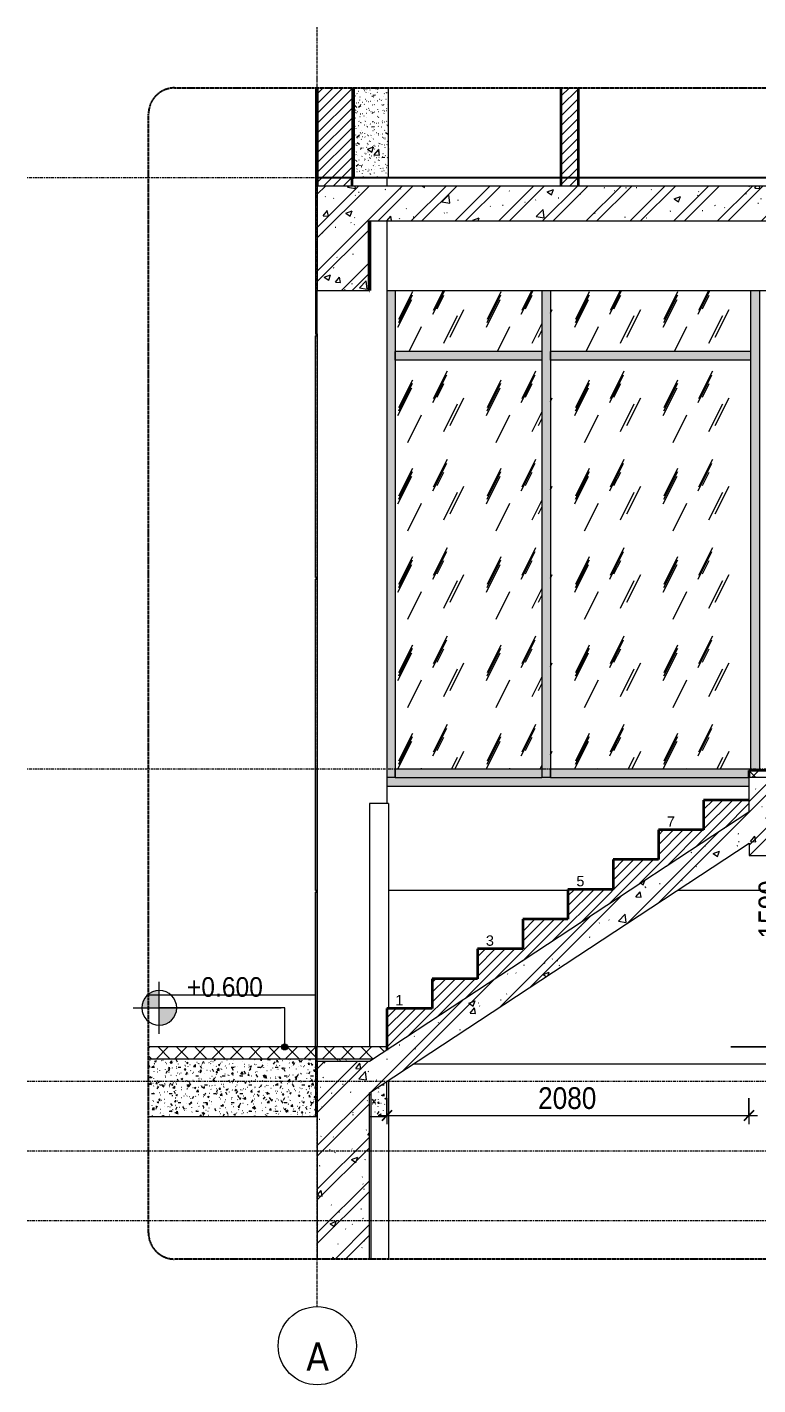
# Model space of a CAD drawing. Header units: millimetres. Extents: x 74302 to 149682, y -1785 to 49068.
# Drawn here: x 139917 to 144115, y -1344 to 6464 of the extents above; entities that cross this region are included whole.
import ezdxf

# ---------------------------------------------------------------- set-up
doc = ezdxf.new("R2010")
doc.units = ezdxf.units.MM
for name, pattern in [('Centre', [31.75, 6.35, -4.7625, 15.875, -4.7625]), ('Grid Line', [22.225, 12.7, -3.175, 3.175, -3.175]), ('Hidden', [7.14375, 4.7625, -2.38125]), ('IMPORT-CENTER _2_', [40.64, 25.4, -5.08, 5.08, -5.08])]:
    doc.linetypes.add(name, pattern=pattern)
for name, color, linetype, lineweight in [('0-3', 90, 'Continuous', 5), ('A-ANNO-DIMS', 211, 'Continuous', 9), ('A-ANNO-DIMS-50', 211, 'Continuous', 9), ('A-DETL-GENF', 92, 'Continuous', 18), ('A-DETL-GENF-3', 92, 'Hidden', 25), ('A-DETL-GENF-4', 9, 'Continuous', 18), ('A-DETL-THIN', 151, 'Continuous', 18), ('A-FLOR', 192, 'Continuous', 18), ('A-FLOR-FNSH-1', 250, 'Continuous', 35), ('A-FLOR-FNSH-2', 7, 'Continuous', 18), ('A-FLOR-LEVL-2', 51, 'Centre', 9), ('A-FLOR-MCUT', 51, 'Continuous', 18), ('A-FLOR-PATT-2', 8, 'Continuous', 18), ('A-GLAZ-CURT', 52, 'Continuous', 18), ('A-GLAZ-CURT-2', 254, 'Continuous', 18), ('A-GLAZ-CWMG', 51, 'Continuous', 18), ('A-GLAZ-CWMG-2', 254, 'Continuous', 18), ('A-WALL', 113, 'Continuous', 18), ('A-WALL-2', 250, 'Continuous', 35), ('A-WALL-FNSH-1', 7, 'Continuous', 18), ('A-WALL-PATT-3', 111, 'Continuous', 18), ('A-WALL-PATT-4', 255, 'Continuous', 5), ('A-WALL-PATT-5', 254, 'Continuous', 18), ('G-ANNO-DIMS', 111, 'Continuous', 9), ('G-IMPT', 8, 'Continuous', 18), ('G-IMPT-4', 8, 'IMPORT-CENTER _2_', 18), ('I-WALL', 2, 'Continuous', 18), ('M-EQPM', 50, 'Continuous', 18), ('M-EQPM-2', 50, 'Continuous', 25), ('S-BEAM-1', 71, 'Continuous', 5), ('S-BEAM-2', 7, 'Continuous', 18), ('S-BEAM-3', 10, 'Continuous', 50), ('S-COLS-5', 7, 'Continuous', 18), ('S-GRID-1', 1, 'Grid Line', 9), ('S-GRID-IDEN', 1, 'Continuous', 9), ('S-STRS', 31, 'Continuous', 18), ('S-STRS-1', 31, 'Continuous', 35), ('S-STRS-ANNO', 31, 'Continuous', 18)]:
    doc.layers.add(name, color=color, linetype=linetype, lineweight=lineweight)
doc.styles.add('Arial_1', font='arial.ttf', dxfattribs={"height": 59.53})
doc.styles.add('Arial_4', font='arial.ttf', dxfattribs={"width": 0.9, "height": 112.5})
doc.styles.add('Tahoma_B', font='tahomabd.ttf', dxfattribs={"height": 162.5})
doc.styles.add('UTM Avo', font='', dxfattribs={"width": 0.9, "height": 125})
doc.styles.get('UTM Avo').set_extended_font_data('UTM Avo')
doc.dimstyles.new('1_Dim_chi_tiet_2_5', dxfattribs={"dimscale": 304.8, "dimtxt": 124.912619, "dimasz": 0.19685, "dimexe": 0.164042, "dimexo": 0.0625, "dimgap": 0.016404, "dimtad": 1, "dimdec": 0, "dimrnd": 5, "dimzin": 0, "dimdsep": 46, "dimtxsty": 'UTM Avo', "dimblk1": 'OBLIQUE', "dimblk2": 'OBLIQUE', "dimsah": 1, "dimcen": 0.09, "dimdle": 0.164042, "dimazin": 0, "dimtfac": 1, "dimtdec": 4, "dimtix": 1, "dimtmove": 0, "dimatfit": 3, "dimfxl": 0.328084, "dimfxlon": 1, "dimtvp": 1, "dimtolj": 1, "dimtzin": 0, "dimarcsym": 2})
pattern_1 = [(45, (143933.087, 14200), (-28.28427, 28.28427), [])]
pattern_2 = [(63.435, (20183, 14234.78), (-0.0009, 508), [177.488, -958.435]), (63.435, (19675, 14234.78), (-0.0009, 508), [177.488, -958.435]), (63.435, (20426.18, 14332.92), (-0.0009, 508.0002), [177.488, -958.435]), (63.435, (19918.18, 14332.92), (-0.0009, 508), [177.488, -958.435]), (63.435, (20389.38, 14298.28), (-0.0009, 508.0002), [177.488, -958.435]), (63.435, (19881.38, 14298.28), (-0.0009, 508), [177.488, -958.435]), (63.435, (20351.86, 14496.7), (-0.0009, 508.0002), [86.267, -1049.655]), (63.435, (19843.86, 14496.7), (-0.0009, 508.0002), [86.267, -1049.655]), (63.435, (20327.32, 14465.98), (-0.0009, 508.0002), [177.488, -958.435]), (63.435, (19819.32, 14465.98), (-0.0009, 508.0002), [177.488, -958.435]), (63.435, (20331.65, 14488.03), (-0.0009, 508.0002), [177.488, -958.435]), (63.435, (19823.65, 14488.03), (-0.0009, 508.0002), [177.488, -958.435]), (63.435, (20126.7, 14391.31), (-0.0009, 508.0002), [177.488, -958.435]), (63.435, (19618.7, 14391.31), (-0.0009, 508), [177.488, -958.435]), (63.435, (20131.03, 14417.3), (-0.0009, 508.0002), [177.488, -958.435]), (63.435, (19623.03, 14417.3), (-0.0009, 508.0002), [177.488, -958.435]), (63.435, (20132.2, 14436.03), (-0.0009, 508.0002), [177.488, -958.435]), (63.435, (19624.2, 14436.03), (-0.0009, 508.0002), [177.488, -958.435])]
pattern_3 = [(45, (143933.09, 14200), (-53.033, 53.033), []), (135, (143933.09, 14200), (-53.033, -53.033), [])]
pattern_4 = [(0, (143933.087, 14200), (203.2, 50.8), [16.764, -135.636, 16.764, -135.636, -812.8]), (0, (143933.087, 14200), (203.2, 50.8), [-304.8, 16.764, -288.036, 16.764, -135.636, -355.6]), (0, (143933.087, 14200), (203.2, 50.8), [-762, 16.764, -84.836, 16.764, -237.236]), (120, (144009.287, 14225.4), (-145.59409, 150.57636), [16.764, -135.636, 16.764, -135.636, -812.8]), (120, (144009.287, 14225.4), (-145.59409, 150.57636), [-304.8, 16.764, -288.036, 16.764, -135.636, -355.6]), (120, (144009.287, 14225.4), (-145.59409, 150.57636), [-762, 16.764, -84.836, 16.764, -237.236]), (240, (144034.687, 14327), (-57.60591, -201.37636), [16.764, -135.636, 16.764, -135.636, -812.8]), (240, (144034.687, 14327), (-57.60591, -201.37636), [-304.8, 16.764, -288.036, 16.764, -135.636, -355.6]), (240, (144034.687, 14327), (-57.60591, -201.37636), [-762, 16.764, -84.836, 16.764, -237.236])]
pattern_5 = [(50, (143933.09, 14200), (91.09195, -7.96922), [9.525, -104.775]), (355, (143933.09, 14200), (-17.6212, 95.5283), [7.62, -83.82]), (100.451, (143940.68, 14199.34), (73.47134, 87.55785), [8.095, -89.045]), (46.184, (143933.09, 14225.4), (135.5398, -21.0213), [14.287, -157.162]), (96.636, (143944.38, 14223.65), (118.7017, 123.7142), [12.143, -133.568]), (351.184, (143933.09, 14225.4), (118.7029, 123.713), [11.43, -125.73]), (21, (143945.79, 14219.05), (75.80726, -51.1323), [9.525, -104.775]), (326, (143945.79, 14219.05), (30.9012, 92.0939), [7.62, -83.82]), (71.451, (143952.1, 14214.79), (106.70837, 40.9602), [8.095, -89.045]), (37.5, (143933.087, 14200), (1.54416, 42.27754), [1.676, -81.128, 1.676, -83.414, -84.137]), (37.5, (143933.087, 14200), (1.54416, 42.27754), [-167.894, 1.676, -82.461]), (7.5, (143933.087, 14200), (33.40972, 50.09037), [1.676, -46.838, 1.676, -79.223, -32.067]), (7.5, (143933.087, 14200), (33.40972, 50.09037), [-129.413, 1.676, -30.391]), (327.5, (143904.766, 14200), (67.79551, -2.864035), [1.676, -30.074, 1.676, -97.384, -131.445]), (327.5, (143904.766, 14200), (67.79551, -2.864035), [-130.81, 1.676, -129.769]), (317.5, (143892.066, 14200), (74.06478, 12.71375), [1.676, -39.599, 1.676, -64.11, -93.345]), (317.5, (143892.066, 14200), (74.06478, 12.71375), [-107.061, 1.676, -91.669])]
pattern_6 = [(50, (143933.1, 14200), (364.368, -31.878), [38.1, -419.1]), (355, (143933.1, 14200), (-70.486, 382.113), [30.48, -335.28]), (100.451, (143963.45, 14197.34), (293.885, 350.233), [32.38, -356.18]), (46.184, (143933.1, 14301.6), (542.158, -84.086), [57.15, -628.65]), (96.636, (143978.27, 14294.6), (474.805, 494.855), [48.57, -534.27]), (351.184, (143933.1, 14301.6), (474.81, 494.85), [45.72, -502.92]), (21, (143983.9, 14276.2), (303.2285, -204.5305), [38.1, -419.1]), (326, (143983.9, 14276.2), (123.604, 368.376), [30.48, -335.28]), (71.451, (144009.16, 14259.16), (426.834, 163.843), [32.38, -356.18]), (37.5, (143933.09, 14200), (6.1766, 169.1102), [3.353, -327.863, 3.353, -337.007, -336.55]), (37.5, (143933.09, 14200), (6.1766, 169.1102), [-671.576, 3.353, -333.197]), (7.5, (143933.09, 14200), (133.6389, 200.3615), [3.353, -190.703, 3.353, -320.243, -128.27]), (7.5, (143933.09, 14200), (133.6389, 200.3615), [-517.652, 3.353, -124.917]), (327.5, (143819.8, 14200), (271.1818, -11.4584), [3.353, -123.647, 3.353, -392.887, -525.78]), (327.5, (143819.8, 14200), (271.1818, -11.4584), [-523.24, 3.353, -522.427]), (317.5, (143769, 14200), (296.2585, 50.853), [3.353, -161.747, 3.353, -259.791, -373.38]), (317.5, (143769, 14200), (296.2585, 50.853), [-428.244, 3.353, -370.027]), (45, (143933.09, 14200), (-125.7236, 125.7236), []), (45, (143933.09, 14390.5), (-125.7236, 125.7236), [])]

# ---------------------------------------------------------------- blocks, each defined once
blk = doc.blocks.new('NCV_TKTC_KET CAU_rvt-7-TKCS_SẢNH - BẬC CẤP 5 - MẶT CẮT')
at = {"layer": 'S-BEAM-1'}
blk.add_hatch(color=256, dxfattribs=at).paths.add_polyline_path([(17536.9, 4950), (17536.9, 5350), (17535.3, 5350), (17535.3, 4950)])
at = {"layer": 'S-BEAM-2'}
for p, q in [((17636.9, 4950), (21276.9, 4950)), ((17636.9, 2100), (19716.9, 2100)), ((18676.9, 1500), (17646.9, 1500)), ((21288.9, 1500), (19306, 1500))]:
    blk.add_line(p, q, dxfattribs=at)
at = {"layer": 'S-BEAM-3'}
for p, q in [((17536.9, 4950), (17536.9, 5350)), ((17535.3, 4950), (17536.9, 4950))]:
    blk.add_line(p, q, dxfattribs=at)
at = {"layer": 'S-COLS-5'}
for p, q in [((17636.9, 5600), (17636.9, 5550)), ((17636.9, 5350), (17636.9, 2000)), ((17236.9, 600), (17236.9, 2200))]:
    blk.add_line(p, q, dxfattribs=at)
blk = doc.blocks.new('System Panel - Glazed-V58-TKCS_SẢNH - BẬC CẤP 5 - MẶT CẮT')
at = {"layer": 'A-GLAZ-CURT-2'}
h = blk.add_hatch(dxfattribs=at)
h.set_pattern_fill('FP_38', color=256, style=0, pattern_type=2)
h.set_pattern_definition(pattern_2)
h.paths.add_polyline_path([(18576.9, 2200), (19726.9, 2200), (19726.9, 4550), (18576.9, 4550), (18576.9, 2770.3)])
blk = doc.blocks.new('System Panel - Glazed-1453214-TKCS_SẢNH - BẬC CẤP 5 - MẶT CẮT')
at = {"layer": 'A-GLAZ-CURT-2'}
h = blk.add_hatch(dxfattribs=at)
h.set_pattern_fill('FP_38', color=256, style=0, pattern_type=2)
h.set_pattern_definition(pattern_2)
h.paths.add_polyline_path([(18526.9, 2200), (18526.9, 4550), (17685.2, 4550), (17685.2, 2200), (17984, 2200)])
blk = doc.blocks.new('System Panel - Glazed-V61-TKCS_SẢNH - BẬC CẤP 5 - MẶT CẮT')
at = {"layer": 'A-GLAZ-CURT-2'}
h = blk.add_hatch(dxfattribs=at)
h.set_pattern_fill('FP_38', color=256, style=0, pattern_type=2)
h.set_pattern_definition(pattern_2)
h.paths.add_polyline_path([(18576.9, 4600), (19726.9, 4600), (19726.9, 4950), (18576.9, 4950)])
blk = doc.blocks.new('System Panel - Glazed-1453216-TKCS_SẢNH - BẬC CẤP 5 - MẶT CẮT')
at = {"layer": 'A-GLAZ-CURT-2'}
h = blk.add_hatch(dxfattribs=at)
h.set_pattern_fill('FP_38', color=256, style=0, pattern_type=2)
h.set_pattern_definition(pattern_2)
h.paths.add_polyline_path([(18526.9, 4600), (18526.9, 4950), (17685.2, 4950), (17685.2, 4600), (17984, 4600)])
blk = doc.blocks.new('Rectangular Mullion - 50 x 100mm-V64-TKCS_SẢNH - BẬC CẤP 5 - MẶT CẮT')
at = {"layer": 'A-GLAZ-CWMG-2'}
blk.add_hatch(color=256, dxfattribs=at).paths.add_polyline_path([(19716.9, 2150), (19716.9, 2190), (19726.9, 2190), (19726.9, 2200), (18576.9, 2200), (18576.9, 2150)])
at = {"layer": 'A-GLAZ-CWMG'}
for p, q in [((18576.9, 2150), (18576.9, 2200)), ((18576.9, 2200), (19726.9, 2200)), ((19726.9, 2200), (19726.9, 2190)), ((18576.9, 2150), (19716.9, 2150))]:
    blk.add_line(p, q, dxfattribs=at)
blk = doc.blocks.new('Rectangular Mullion - 50 x 100mm-1453210-TKCS_SẢNH - BẬC CẤP 5 - MẶT CẮT')
at = {"layer": 'A-GLAZ-CWMG-2'}
blk.add_hatch(color=256, dxfattribs=at).paths.add_polyline_path([(17984, 2150), (18526.9, 2150), (18526.9, 2200), (17685.2, 2200), (17685.2, 2150)])
at = {"layer": 'A-GLAZ-CWMG'}
for p, q in [((17685.2, 2150), (17685.2, 2200)), ((17685.2, 2200), (18526.9, 2200)), ((18526.9, 2200), (18526.9, 2150)), ((17685.2, 2150), (18526.9, 2150))]:
    blk.add_line(p, q, dxfattribs=at)
blk = doc.blocks.new('Rectangular Mullion - 50 x 100mm-V65-TKCS_SẢNH - BẬC CẤP 5 - MẶT CẮT')
at = {"layer": 'A-GLAZ-CWMG-2'}
blk.add_hatch(color=256, dxfattribs=at).paths.add_polyline_path([(17685.2, 2150), (17685.2, 4575), (17636.9, 4575), (17636.9, 2150)])
at = {"layer": 'A-GLAZ-CWMG'}
for p, q in [((17685.2, 4575), (17685.2, 2150)), ((17685.2, 2150), (17636.9, 2150))]:
    blk.add_line(p, q, dxfattribs=at)
blk = doc.blocks.new('Rectangular Mullion - 50 x 100mm-1286809-TKCS_SẢNH - BẬC CẤP 5 - MẶT CẮT')
at = {"layer": 'A-GLAZ-CWMG-2'}
blk.add_hatch(color=256, dxfattribs=at).paths.add_polyline_path([(17685.2, 4575), (17685.2, 4950), (17636.9, 4950), (17636.9, 4575)])
at = {"layer": 'A-GLAZ-CWMG'}
blk.add_line((17685.2, 4950), (17685.2, 4575), dxfattribs=at)
blk = doc.blocks.new('Rectangular Mullion - 50 x 100mm-V67-TKCS_SẢNH - BẬC CẤP 5 - MẶT CẮT')
at = {"layer": 'A-GLAZ-CWMG-2'}
blk.add_hatch(color=256, dxfattribs=at).paths.add_polyline_path([(19776.9, 4550), (20926.9, 4550), (20926.9, 4600), (19776.9, 4600)])
at = {"layer": 'A-GLAZ-CWMG'}
for p, q in [((19776.9, 4550), (19776.9, 4600)), ((20926.9, 4600), (19776.9, 4600)), ((20926.9, 4550), (19776.9, 4550)), ((20926.9, 4600), (20926.9, 4550))]:
    blk.add_line(p, q, dxfattribs=at)
blk = doc.blocks.new('Rectangular Mullion - 50 x 100mm-1453212-TKCS_SẢNH - BẬC CẤP 5 - MẶT CẮT')
at = {"layer": 'A-GLAZ-CWMG-2'}
blk.add_hatch(color=256, dxfattribs=at).paths.add_polyline_path([(17685.2, 4550), (18526.9, 4550), (18526.9, 4600), (17685.2, 4600)])
at = {"layer": 'A-GLAZ-CWMG'}
for p, q in [((17685.2, 4550), (17685.2, 4600)), ((18526.9, 4600), (17685.2, 4600)), ((18526.9, 4550), (17685.2, 4550)), ((18526.9, 4600), (18526.9, 4550))]:
    blk.add_line(p, q, dxfattribs=at)
blk = doc.blocks.new('Rectangular Mullion - 50 x 100mm-V69-TKCS_SẢNH - BẬC CẤP 5 - MẶT CẮT')
at = {"layer": 'A-GLAZ-CWMG-2'}
blk.add_hatch(color=256, dxfattribs=at).paths.add_polyline_path([(20926.9, 2190), (20976.9, 2190), (20976.9, 4575), (20926.9, 4575), (20926.9, 2770.3)])
at = {"layer": 'A-GLAZ-CWMG'}
for p, q in [((20926.9, 4575), (20926.9, 2190)), ((20976.9, 4575), (20976.9, 2190))]:
    blk.add_line(p, q, dxfattribs=at)
blk = doc.blocks.new('Rectangular Mullion - 50 x 100mm-V70-TKCS_SẢNH - BẬC CẤP 5 - MẶT CẮT')
at = {"layer": 'A-GLAZ-CWMG-2'}
blk.add_hatch(color=256, dxfattribs=at).paths.add_polyline_path([(18576.9, 2150), (18576.9, 4575), (18526.9, 4575), (18526.9, 2150)])
at = {"layer": 'A-GLAZ-CWMG'}
for p, q in [((18526.9, 4575), (18526.9, 2150)), ((18576.9, 4575), (18576.9, 2150)), ((18576.9, 2150), (18526.9, 2150))]:
    blk.add_line(p, q, dxfattribs=at)
blk = doc.blocks.new('Rectangular Mullion - 50 x 100mm-1286805-TKCS_SẢNH - BẬC CẤP 5 - MẶT CẮT')
at = {"layer": 'A-GLAZ-CWMG-2'}
blk.add_hatch(color=256, dxfattribs=at).paths.add_polyline_path([(22176.9, 4575), (22176.9, 4950), (22126.9, 4950), (22126.9, 4575)])
at = {"layer": 'A-GLAZ-CWMG'}
for p, q in [((22126.9, 4950), (22126.9, 4575)), ((22176.9, 4950), (22176.9, 4575))]:
    blk.add_line(p, q, dxfattribs=at)
blk = doc.blocks.new('TKTC_XREF_251221_MB TANG 2-7 - TKTC_XREF_260130_MB TANG 2-5_dwg_THU NUOC - THU NUOC-444531-TKCS_MB TẦNG 1-4746810-TKCS_SẢNH - BẬC CẤP 5 - MẶT CẮT')
at = {"layer": 'G-IMPT'}
for p, q in [((17662, 5600), (17812, 5600)), ((17812, 5600), (17662, 5600)), ((17687, 5600), (17787, 5600)), ((17787, 5600), (17687, 5600)), ((17702.9, 5600), (17696.9, 5600)), ((17696.9, 5600), (17702.9, 5600)), ((17709.3, 5600), (17715.3, 5600)), ((17715.3, 5600), (17709.3, 5600)), ((17721.7, 5600), (17727.7, 5600)), ((17727.7, 5600), (17721.7, 5600)), ((17740.2, 5600), (17734.2, 5600)), ((17734.2, 5600), (17740.2, 5600)), ((17740.2, 5600), (17734.2, 5600)), ((17734.2, 5600), (17740.2, 5600)), ((17737, 5600), (17737, 5600)), ((17737, 5600), (17737, 5600)), ((17737, 5600), (17737, 5600)), ((17737, 5600), (17737, 5600)), ((17752.2, 5600), (17746.2, 5600)), ((17746.2, 5600), (17752.2, 5600)), ((17764.6, 5600), (17758.6, 5600)), ((17758.6, 5600), (17764.6, 5600)), ((17771, 5600), (17777, 5600)), ((17777, 5600), (17771, 5600))]:
    blk.add_line(p, q, dxfattribs=at)
blk = doc.blocks.new('TKTC_XREF_251221_MB TANG 2-7 - TKTC_XREF_260130_MB TANG 2-5_dwg_$cc-4746806-TKCS_SẢNH - BẬC CẤP 5 - MẶT CẮT')
at = {"layer": 'G-IMPT-4'}
for p, q in [((17590.3, 5600), (17469.2, 5600)), ((17529.4, 5600), (17530.2, 5600))]:
    blk.add_line(p, q, dxfattribs=at)
at = {"layer": 'M-EQPM'}
for p, q in [((17484.8, 5600), (17484.8, 5600)), ((17529.8, 5600), (17529.5, 5600)), ((17529.5, 5600), (17530.1, 5600)), ((17530.1, 5600), (17529.8, 5600))]:
    blk.add_line(p, q, dxfattribs=at)
blk = doc.blocks.new('TKTC_XREF_251221_MB TANG 2-7 - TKTC_XREF_260130_MB TANG 2-5_dwg_CUM U_DN100-4746796-TKCS_SẢNH - BẬC CẤP 5 - MẶT CẮT')
at = {"layer": 'G-IMPT'}
for p, q in [((17465.8, 5600), (17466.6, 5600)), ((17466.6, 5600), (17465.8, 5600)), ((17465.8, 5600), (17466.6, 5600)), ((17466.6, 5600), (17465.8, 5600)), ((17470.9, 5600), (17466.6, 5600)), ((17466.6, 5600), (17470.9, 5600)), ((17470.9, 5600), (17466.6, 5600)), ((17466.6, 5600), (17470.9, 5600)), ((17471.6, 5600), (17471.6, 5600)), ((17471.6, 5600), (17471.6, 5600)), ((17471.6, 5600), (17475.4, 5600)), ((17475.4, 5600), (17471.6, 5600)), ((17475.4, 5600), (17471.6, 5600)), ((17475.4, 5600), (17471.6, 5600)), ((17471.6, 5600), (17475.4, 5600)), ((17475.4, 5600), (17471.6, 5600)), ((17475.4, 5600), (17471.6, 5600)), ((17475.4, 5600), (17471.6, 5600)), ((17475.4, 5600), (17476.9, 5600)), ((17476.9, 5600), (17475.4, 5600)), ((17475.4, 5600), (17476.9, 5600)), ((17476.9, 5600), (17475.4, 5600)), ((17476.9, 5600), (17528.3, 5600)), ((17476.9, 5600), (17528.3, 5600)), ((17476.9, 5600), (17528.3, 5600)), ((17476.9, 5600), (17528.3, 5600)), ((17528.3, 5600), (17575.2, 5600)), ((17575.2, 5600), (17528.3, 5600)), ((17528.3, 5600), (17528.3, 5600)), ((17528.3, 5600), (17581.4, 5600)), ((17581.4, 5600), (17528.3, 5600))]:
    blk.add_line(p, q, dxfattribs=at)
blk = doc.blocks.new('TKTC_XREF_251221_MB TANG 2-7 - TKTC_XREF_251221_MB TANG 2-7-2039446-TKCS_SẢNH - BẬC CẤP 5 - MẶT CẮT')
at = {"layer": 'M-EQPM'}
for p, q in [((17436.9, 5600), (17476.9, 5600)), ((17476.9, 5600), (17436.9, 5600)), ((17476.9, 5600), (17586.8, 5600)), ((17586.8, 5600), (17476.9, 5600))]:
    blk.add_line(p, q, dxfattribs=at)
at = {"layer": 'M-EQPM-2'}
blk.add_line((17238.6, 5600), (23160.5, 5600), dxfattribs=at)
for name in ['TKTC_XREF_251221_MB TANG 2-7 - TKTC_XREF_260130_MB TANG 2-5_dwg_CUM U_DN100-4746796-TKCS_SẢNH - BẬC CẤP 5 - MẶT CẮT', 'TKTC_XREF_251221_MB TANG 2-7 - TKTC_XREF_260130_MB TANG 2-5_dwg_$cc-4746806-TKCS_SẢNH - BẬC CẤP 5 - MẶT CẮT', 'TKTC_XREF_251221_MB TANG 2-7 - TKTC_XREF_260130_MB TANG 2-5_dwg_THU NUOC - THU NUOC-444531-TKCS_MB TẦNG 1-4746810-TKCS_SẢNH - BẬC CẤP 5 - MẶT CẮT']:
    blk.add_blockref(name, (0, 0))
blk = doc.blocks.new('BORDER VIEW - BORDER VIEW-2200615-TKCS_SẢNH - BẬC CẤP 5 - MẶT CẮT')
at = {"layer": 'A-DETL-GENF-3'}
for p, q in [((16416.9, 6114.8), (23010.5, 6114.8)), ((16266.9, -470), (16266.9, 5964.8)), ((23010.5, -620), (16416.9, -620))]:
    blk.add_line(p, q, dxfattribs=at)
for centre, start, end in [((16416.9, 5964.8), 90, 180), ((16416.9, -470), 180, 270)]:
    blk.add_arc(centre, 150, start, end, dxfattribs=at)
blk = doc.blocks.new('Grid - M_Grid Head - Circle-353313-TKCS_SẢNH - BẬC CẤP 5 - MẶT CẮT')
at = {"layer": 'S-GRID-IDEN'}
blk.add_circle((17236.9, -1118.5), 225, dxfattribs=at)
blk = doc.blocks.new('Spot Elevations - M_Spot Elevation - Target Filled-350595-TKCS_SẢNH - BẬC CẤP 5 - MẶT CẮT')
at = {"layer": 'G-ANNO-DIMS'}
h = blk.add_hatch(color=256, dxfattribs=at)
edge = h.paths.add_edge_path()
edge.add_line((21229.5, 2518.8), (21329.5, 2518.8))
edge.add_arc((21229.5, 2518.8), 100, 0, 90)
edge.add_line((21229.5, 2618.8), (21229.5, 2518.8))
h = blk.add_hatch(color=256, dxfattribs=at)
edge = h.paths.add_edge_path()
edge.add_line((21229.5, 2518.8), (21129.5, 2518.8))
edge.add_arc((21229.5, 2518.8), 100, 180, 270)
edge.add_line((21229.5, 2418.8), (21229.5, 2518.8))
for p, q in [((21229.5, 2368.8), (21229.5, 2668.8)), ((21379.5, 2518.8), (20529.5, 2518.8))]:
    blk.add_line(p, q, dxfattribs=at)
blk.add_circle((21229.5, 2518.8), 100, dxfattribs=at)
blk = doc.blocks.new('DIMBLOCK45-TKCS_SẢNH - BẬC CẤP 5 - MẶT CẮT')
at = {"layer": 'A-ANNO-DIMS-50'}
for p, q in [((144381.3, 2190), (144231.3, 2190)), ((144281.3, 2240), (144281.3, 550)), ((144281.3, 2190), (144381.3, 2190)), ((143960.7, 600), (144331.3, 600)), ((144281.3, 600), (143960.7, 600))]:
    blk.add_line(p, q, dxfattribs=at)
at = {"layer": 'A-ANNO-DIMS-50', "lineweight": 25}
for p, q in [((144281.3, 2190), (144251.3, 2220)), ((144281.3, 2190), (144311.3, 2160)), ((144281.3, 600), (144251.3, 630)), ((144281.3, 600), (144311.3, 570))]:
    blk.add_line(p, q, dxfattribs=at)
at = {"layer": 'A-ANNO-DIMS-50', "color": 0, "insert": (144118.9, 1223.8), "char_height": 125, "width": 410.824, "attachment_point": 1, "rotation": 90, "line_spacing_factor": 1.110334, "style": 'UTM Avo'}
blk.add_mtext('1590', dxfattribs=at)
blk = doc.blocks.new('_Oblique')
at = {"color": 0, "linetype": 'ByBlock', "lineweight": -2}
blk.add_line((-0.5, -0.5), (0.5, 0.5), dxfattribs=at)
blk = doc.blocks.new('DIMBLOCK46-TKCS_SẢNH - BẬC CẤP 5 - MẶT CẮT')
at = {"layer": 'A-ANNO-DIMS-50'}
for p, q in [((141983.8, 305.5), (141983.8, 155.5)), ((141983.8, 205.5), (141983.8, 305.5)), ((144063.8, 305.5), (144063.8, 155.5)), ((144063.8, 205.5), (144063.8, 305.5)), ((141933.8, 205.5), (144113.8, 205.5))]:
    blk.add_line(p, q, dxfattribs=at)
at = {"layer": 'A-ANNO-DIMS-50', "lineweight": 25}
for p, q in [((141983.8, 205.5), (142013.8, 235.5)), ((144063.8, 205.5), (144093.8, 235.5)), ((141983.8, 205.5), (141953.8, 175.5)), ((144063.8, 205.5), (144033.8, 175.5))]:
    blk.add_line(p, q, dxfattribs=at)
at = {"layer": 'A-ANNO-DIMS-50', "color": 0, "insert": (142852.6, 367.9), "char_height": 125, "width": 410.824, "attachment_point": 1, "line_spacing_factor": 1.110334, "style": 'UTM Avo'}
blk.add_mtext('2080', dxfattribs=at)

msp = doc.modelspace()

# ---------------------------------------------------------------- hatches: boundary and pattern name
at = {"layer": 'A-DETL-GENF-4'}
h = msp.add_hatch(dxfattribs=at)
h.set_pattern_fill('FP_44', color=256, style=0, pattern_type=2)
h.set_pattern_definition(pattern_6)
h.paths.add_polyline_path([(141583.8, 4950), (141882.2, 4950), (141882.2, 5350), (146582.2, 5350), (146582.2, 5150), (146782.2, 5150), (146782.2, 5350), (147507.3, 5350), (147507.3, 5550), (141583.8, 5550)])
h = msp.add_hatch(dxfattribs=at)
h.set_pattern_fill('FP_44', color=256, style=0, pattern_type=2)
h.set_pattern_definition(pattern_6)
h.paths.add_polyline_path([(141583.8, -620), (141883.8, -620), (141883.8, 335.7), (144065.8, 1771.7), (144065.8, 1700), (144265.8, 1700), (144265.8, 1903.4), (144306.2, 1930), (145635.8, 1930), (145635.8, 1730), (145835.8, 1730), (145835.8, 1930), (146582.2, 1930), (146582.2, 1750), (146782.2, 1750), (146782.2, 1928.6), (147507.3, 1928.6), (147507.3, 2150), (144063.8, 2150), (144063.8, 1950), (141883.8, 515.3), (141583.8, 515.3)])
at = {"layer": 'A-FLOR-PATT-2'}
h = msp.add_hatch(dxfattribs=at)
h.set_pattern_fill('FP_36', color=256, style=0, pattern_type=2)
h.set_pattern_definition(pattern_3)
h.paths.add_polyline_path([(144079.1, 2150), (145633.8, 2150), (145633.8, 2190), (144063.8, 2190), (144063.8, 2150)])
h = msp.add_hatch(dxfattribs=at)
h.set_pattern_fill('FP_36', color=256, style=0, pattern_type=2)
h.set_pattern_definition(pattern_3)
h.paths.add_polyline_path([(141583.8, 530), (141583.8, 600), (140613.8, 600), (140613.8, 530)])
h = msp.add_hatch(dxfattribs=at)
h.set_pattern_fill('FP_36', color=256, style=0, pattern_type=2)
h.set_pattern_definition(pattern_3)
h.paths.add_polyline_path([(141883.8, 530), (141906.1, 530), (141983.8, 581.1), (141983.8, 600), (141573.8, 600), (141573.8, 530)])
h = msp.add_hatch(dxfattribs=at)
h.set_pattern_fill('FP_39', color=256, style=0, pattern_type=2)
h.set_pattern_definition(pattern_4)
h.paths.add_polyline_path([(141583.8, 200), (141583.8, 530), (140613.8, 530), (140613.8, 200)])
h = msp.add_hatch(dxfattribs=at)
h.set_pattern_fill('FP_40', color=256, style=0, pattern_type=2)
h.set_pattern_definition(pattern_5)
h.paths.add_polyline_path([(141583.8, 200), (141583.8, 530), (140613.8, 530), (140613.8, 200)])
h = msp.add_hatch(dxfattribs=at)
h.set_pattern_fill('FP_39', color=256, style=0, pattern_type=2)
h.set_pattern_definition(pattern_4)
h.paths.add_polyline_path([(141983.8, 200), (141983.8, 401.5), (141883.8, 335.7), (141883.8, 200)])
h.paths.add_polyline_path([(141583.8, 200), (141583.8, 515.3), (141883.8, 515.3), (141906.1, 530), (141573.8, 530), (141573.8, 200)])
h = msp.add_hatch(dxfattribs=at)
h.set_pattern_fill('FP_40', color=256, style=0, pattern_type=2)
h.set_pattern_definition(pattern_5)
h.paths.add_polyline_path([(141983.8, 200), (141983.8, 401.5), (141883.8, 335.7), (141883.8, 200)])
h.paths.add_polyline_path([(141583.8, 200), (141583.8, 515.3), (141883.8, 515.3), (141906.1, 530), (141573.8, 530), (141573.8, 200)])
at = {"layer": 'A-WALL-PATT-3'}
h = msp.add_hatch(dxfattribs=at)
h.set_pattern_fill('FP_37', color=256, style=0, pattern_type=2)
h.set_pattern_definition(pattern_1)
h.paths.add_polyline_path([(141783.8, 5550), (141783.8, 6114.8), (141583.8, 6114.8), (141583.8, 5550)])
h = msp.add_hatch(dxfattribs=at)
h.set_pattern_fill('FP_41', color=256, style=0, pattern_type=2)
h.set_pattern_definition([(45, (143933.087, 14200), (-26.5165, 26.5165), [])])
h.paths.add_polyline_path([(141793.8, 5600), (141793.8, 6114.8), (141783.8, 6114.8), (141783.8, 5600)])
h = msp.add_hatch(dxfattribs=at)
h.set_pattern_fill('FP_37', color=256, style=0, pattern_type=2)
h.set_pattern_definition(pattern_1)
h.paths.add_polyline_path([(143083.8, 5550), (143083.8, 6114.8), (142983.8, 6114.8), (142983.8, 5550)])
at = {"layer": 'A-WALL-PATT-4'}
msp.add_hatch(color=256, dxfattribs=at).paths.add_polyline_path([(142873.8, 2100), (144063.8, 2100), (144063.8, 2150), (141983.8, 2150), (141983.8, 2100), (142330.8, 2100)])
at = {"layer": 'A-WALL-PATT-5'}
h = msp.add_hatch(dxfattribs=at)
h.set_pattern_fill('FP_42', color=256, style=0, pattern_type=2)
h.set_pattern_definition([(50, (143933.1, 14200), (364.368, -31.878), [38.1, -419.1]), (355, (143933.1, 14200), (-70.486, 382.113), [30.48, -335.28]), (100.451, (143963.45, 14197.34), (293.885, 350.233), [32.38, -356.18]), (46.184, (143933.1, 14301.6), (542.158, -84.086), [57.15, -628.65]), (96.636, (143978.27, 14294.6), (474.805, 494.855), [48.57, -534.27]), (351.184, (143933.1, 14301.6), (474.81, 494.85), [45.72, -502.92]), (21, (143983.9, 14276.2), (303.228, -204.53), [38.1, -419.1]), (326, (143983.9, 14276.2), (123.604, 368.376), [30.48, -335.28]), (71.451, (144009.16, 14259.16), (426.834, 163.843), [32.38, -356.18]), (37.5, (143933.09, 14200), (6.1766, 169.1102), [16.764, -314.452, 16.764, -323.596, -336.55]), (37.5, (143933.09, 14200), (6.1766, 169.1102), [-671.576, 16.764, -319.786]), (7.5, (143933.09, 14200), (133.639, 200.3615), [16.764, -177.292, 16.764, -306.832, -128.27]), (7.5, (143933.09, 14200), (133.639, 200.3615), [-517.652, 16.764, -111.506]), (327.5, (143819.8, 14200), (271.1818, -11.4584), [16.764, -110.236, 16.764, -379.476, -525.78]), (327.5, (143819.8, 14200), (271.1818, -11.4584), [-523.24, 16.764, -509.016]), (317.5, (143769, 14200), (296.2585, 50.853), [16.764, -148.336, 16.764, -246.38, -373.38]), (317.5, (143769, 14200), (296.2585, 50.853), [-428.244, 16.764, -356.616])])
h.paths.add_polyline_path([(141993.8, 5600), (141993.8, 6114.8), (141793.8, 6114.8), (141793.8, 5600)])
h = msp.add_hatch(dxfattribs=at)
h.set_pattern_fill('FP_43', color=256, style=0, pattern_type=2)
h.set_pattern_definition([(37.5, (143933.087, 14200), (-1.60031, 48.94136), [1.676, -36.932, 1.676, -41.504, -41.275]), (37.5, (143933.087, 14200), (-1.60031, 48.94136), [-81.788, 1.676, -39.599]), (7.5, (143933.09, 14200), (44.9521, 71.6827), [1.676, -19.152, 1.676, -33.122, -13.335]), (7.5, (143933.09, 14200), (44.9521, 71.6827), [-55.626, 1.676, -11.659]), (327.5, (143901.845, 14200), (79.0988, 0.14376), [1.676, -11.024, 1.676, -44.044, -59.69]), (327.5, (143901.845, 14200), (79.0988, 0.14376), [-58.42, 1.676, -58.014]), (317.5, (143901.845, 14200), (76.3552, 22.29306), [1.676, -4.674, 1.676, -28.296, -34.29]), (317.5, (143901.845, 14200), (76.3552, 22.29306), [-36.322, 1.676, -32.614])])
h.paths.add_polyline_path([(141993.8, 5600), (141993.8, 6114.8), (141793.8, 6114.8), (141793.8, 5600)])
at = {"layer": 'G-ANNO-DIMS'}
h = msp.add_hatch(color=256, dxfattribs=at)
edge = h.paths.add_edge_path()
edge.add_arc((141396.7, 600), 17.5, 0, 360)
at = {"layer": 'S-STRS'}
h = msp.add_hatch(dxfattribs=at)
h.set_pattern_fill('FP_37', color=256, style=0, pattern_type=2)
h.set_pattern_definition(pattern_1)
h.paths.add_polyline_path([(141983.8, 581.1), (144063.8, 1950), (144063.8, 2018.9), (143803.8, 2018.9), (143803.8, 1847.8), (143543.8, 1847.8), (143543.8, 1676.7), (143283.8, 1676.7), (143283.8, 1505.6), (143023.8, 1505.6), (143023.8, 1334.4), (142763.8, 1334.4), (142763.8, 1163.3), (142503.8, 1163.3), (142503.8, 992.2), (142243.8, 992.2), (142243.8, 821.1), (141983.8, 821.1)])

# ---------------------------------------------------------------- linework, layer by layer
at = {"layer": 'A-DETL-THIN'}
for p, q in [((147507.3, 5550), (141583.8, 5550)), ((141583.8, 5550), (141583.8, 4950)), ((141882.2, 4950), (141882.2, 5350)), ((141882.2, 5350), (146582.2, 5350)), ((141583.8, 4950), (141882.2, 4950)), ((147507.3, 2150), (144063.8, 2150)), ((144063.8, 2150), (144063.8, 1950)), ((144063.8, 1950), (141883.8, 515.3)), ((141883.8, 335.7), (144065.8, 1771.7)), ((144065.8, 1771.7), (144065.8, 1700)), ((144065.8, 1700), (144265.8, 1700)), ((141883.8, 515.3), (141583.8, 515.3)), ((141583.8, 515.3), (141583.8, -620)), ((141883.8, -620), (141883.8, 335.7))]:
    msp.add_line(p, q, dxfattribs=at)
at = {"layer": 'A-FLOR'}
msp.add_line((140613.8, 900), (141573.8, 900), dxfattribs=at)
at = {"layer": 'A-FLOR-FNSH-1'}
for p, q in [((145633.8, 2190), (144063.8, 2190)), ((144063.8, 2190), (144063.8, 2150))]:
    msp.add_line(p, q, dxfattribs=at)
at = {"layer": 'A-FLOR-FNSH-2'}
for p, q in [((141983.8, 600), (140613.8, 600)), ((141573.8, 600), (141573.8, 200)), ((141583.8, 515.3), (141583.8, 600)), ((141983.8, 581.1), (141983.8, 600)), ((141983.8, 200), (141983.8, 401.5)), ((140613.8, 200), (141583.8, 200)), ((141883.8, 200), (141983.8, 200))]:
    msp.add_line(p, q, dxfattribs=at)
at = {"layer": 'A-FLOR-LEVL-2'}
for p, q in [((139916.7, 5600), (148545, 5600)), ((139916.7, 2200), (148545, 2200)), ((147910, 400), (139916.7, 400)), ((148545, 0), (139916.7, 0)), ((147910, -400), (139916.7, -400))]:
    msp.add_line(p, q, dxfattribs=at)
at = {"layer": 'A-FLOR-MCUT'}
msp.add_line((141906.1, 530), (140613.8, 530), dxfattribs=at)
at = {"layer": 'A-WALL'}
for p, q in [((141783.8, 5600), (141783.8, 6114.8)), ((141783.8, 6114.8), (141783.8, 5600)), ((141573.8, 4690), (141577.8, 4690)), ((141573.8, 3300), (141573.8, 4690)), ((141577.8, 4690), (141577.8, 4700)), ((141583.8, 4700), (141583.8, 600)), ((141577.8, 3300), (141573.8, 3300)), ((141573.8, 3290), (141577.8, 3290)), ((141573.8, 1500), (141573.8, 3290)), ((141577.8, 3290), (141577.8, 3300)), ((141573.8, 2200), (141583.8, 2200)), ((141993.8, 2000), (141883.8, 2000)), ((141883.8, 2000), (141883.8, 600)), ((141993.8, 2000), (141993.8, 821.1)), ((141577.8, 1500), (141573.8, 1500)), ((141573.8, 1490), (141577.8, 1490)), ((141573.8, 600), (141573.8, 1490)), ((141577.8, 1490), (141577.8, 1500)), ((147507.3, 500), (142133.4, 500)), ((141993.8, 408.1), (141993.8, -620))]:
    msp.add_line(p, q, dxfattribs=at)
at = {"layer": 'A-WALL-2'}
for p, q in [((141583.8, 6114.8), (141583.8, 5550)), ((141583.8, 5550), (141583.8, 6114.8)), ((141793.8, 5600), (141793.8, 6114.8)), ((142983.8, 6114.8), (142983.8, 5550)), ((143083.8, 5550), (143083.8, 6114.8)), ((141783.8, 5550), (141783.8, 5600)), ((141783.8, 5600), (141793.8, 5600))]:
    msp.add_line(p, q, dxfattribs=at)
at = {"layer": 'A-WALL-FNSH-1'}
for p, q in [((141573.8, 6114.8), (141573.8, 4700)), ((141583.8, 5600), (141573.8, 5600)), ((141573.8, 5550), (141583.8, 5550)), ((141583.8, 4700), (141583.8, 4950)), ((141573.8, 4700), (141583.8, 4700)), ((141583.8, 515.3), (141583.8, 600)), ((141573.8, 400), (141583.8, 400)), ((141893.8, -620), (141893.8, 342.3))]:
    msp.add_line(p, q, dxfattribs=at)
at = {"layer": 'G-ANNO-DIMS'}
for p, q in [((141396.7, 824.5), (140675.8, 824.5)), ((141396.7, 600), (141396.7, 824.5))]:
    msp.add_line(p, q, dxfattribs=at)
msp.add_circle((141396.7, 600), 17.5, dxfattribs=at)
at = {"layer": 'I-WALL'}
for p, q in [((141993.8, 5600), (141993.8, 6114.8)), ((141793.8, 5600), (141993.8, 5600))]:
    msp.add_line(p, q, dxfattribs=at)
at = {"layer": 'S-GRID-1'}
for p, q in [((141583.8, 5214.3), (141583.8, 6464.3)), ((141583.8, 356.5), (141583.8, 5214.3)), ((141583.8, -893.5), (141583.8, 356.5))]:
    msp.add_line(p, q, dxfattribs=at)
at = {"layer": 'S-STRS-1'}
for p, q in [((144063.8, 2018.9), (143803.8, 2018.9)), ((143803.8, 2018.9), (143803.8, 1847.8)), ((143803.8, 1847.8), (143543.8, 1847.8)), ((143543.8, 1847.8), (143543.8, 1676.7)), ((143543.8, 1676.7), (143283.8, 1676.7)), ((143283.8, 1676.7), (143283.8, 1505.6)), ((143283.8, 1505.6), (143023.8, 1505.6)), ((143023.8, 1505.6), (143023.8, 1334.4)), ((143023.8, 1334.4), (142763.8, 1334.4)), ((142763.8, 1334.4), (142763.8, 1163.3)), ((142763.8, 1163.3), (142503.8, 1163.3)), ((142503.8, 1163.3), (142503.8, 992.2)), ((142503.8, 992.2), (142243.8, 992.2)), ((142243.8, 992.2), (142243.8, 821.1)), ((142243.8, 821.1), (141983.8, 821.1)), ((141983.8, 821.1), (141983.8, 581.1))]:
    msp.add_line(p, q, dxfattribs=at)

# ---------------------------------------------------------------- block references
at = {"layer": '0-3'}
msp.add_blockref('NCV_TKTC_KET CAU_rvt-7-TKCS_SẢNH - BẬC CẤP 5 - MẶT CẮT', (124346.8, 0), dxfattribs=at)
at = {"layer": 'A-DETL-GENF'}
msp.add_blockref('BORDER VIEW - BORDER VIEW-2200615-TKCS_SẢNH - BẬC CẤP 5 - MẶT CẮT', (124346.8, 0), dxfattribs=at)
at = {"layer": 'A-GLAZ-CURT'}
for name in ['System Panel - Glazed-1453216-TKCS_SẢNH - BẬC CẤP 5 - MẶT CẮT', 'System Panel - Glazed-V61-TKCS_SẢNH - BẬC CẤP 5 - MẶT CẮT', 'System Panel - Glazed-1453214-TKCS_SẢNH - BẬC CẤP 5 - MẶT CẮT', 'System Panel - Glazed-V58-TKCS_SẢNH - BẬC CẤP 5 - MẶT CẮT']:
    msp.add_blockref(name, (124346.8, 0), dxfattribs=at)
at = {"layer": 'A-GLAZ-CWMG'}
for name, p in [('Rectangular Mullion - 50 x 100mm-1286809-TKCS_SẢNH - BẬC CẤP 5 - MẶT CẮT', (124346.8, 0)), ('Rectangular Mullion - 50 x 100mm-1286805-TKCS_SẢNH - BẬC CẤP 5 - MẶT CẮT', (120746.8, 0)), ('Rectangular Mullion - 50 x 100mm-1286805-TKCS_SẢNH - BẬC CẤP 5 - MẶT CẮT', (121946.8, 0)), ('Rectangular Mullion - 50 x 100mm-V65-TKCS_SẢNH - BẬC CẤP 5 - MẶT CẮT', (124346.8, 0)), ('Rectangular Mullion - 50 x 100mm-1453212-TKCS_SẢNH - BẬC CẤP 5 - MẶT CẮT', (124346.8, 0)), ('Rectangular Mullion - 50 x 100mm-V70-TKCS_SẢNH - BẬC CẤP 5 - MẶT CẮT', (124346.8, 0)), ('Rectangular Mullion - 50 x 100mm-V67-TKCS_SẢNH - BẬC CẤP 5 - MẶT CẮT', (123146.8, 0)), ('Rectangular Mullion - 50 x 100mm-V69-TKCS_SẢNH - BẬC CẤP 5 - MẶT CẮT', (123146.8, 0)), ('Rectangular Mullion - 50 x 100mm-1453210-TKCS_SẢNH - BẬC CẤP 5 - MẶT CẮT', (124346.8, 0)), ('Rectangular Mullion - 50 x 100mm-V64-TKCS_SẢNH - BẬC CẤP 5 - MẶT CẮT', (124346.8, 0))]:
    msp.add_blockref(name, p, dxfattribs=at)
at = {"layer": 'G-ANNO-DIMS', "extrusion": (0, 0, -1)}
msp.add_blockref('Spot Elevations - M_Spot Elevation - Target Filled-350595-TKCS_SẢNH - BẬC CẤP 5 - MẶT CẮT', (-161905.3, -1694.3), dxfattribs=at)
at = {"layer": 'M-EQPM'}
msp.add_blockref('TKTC_XREF_251221_MB TANG 2-7 - TKTC_XREF_251221_MB TANG 2-7-2039446-TKCS_SẢNH - BẬC CẤP 5 - MẶT CẮT', (124346.8, 0), dxfattribs=at)
at = {"layer": 'S-GRID-IDEN'}
msp.add_blockref('Grid - M_Grid Head - Circle-353313-TKCS_SẢNH - BẬC CẤP 5 - MẶT CẮT', (124346.8, 0), dxfattribs=at)

# ---------------------------------------------------------------- texts
at = {"layer": 'G-ANNO-DIMS', "insert": (140834.5, 1000.9), "char_height": 112.5, "width": 519.248, "attachment_point": 1, "line_spacing_factor": 0.941778, "style": 'Arial_4'}
msp.add_mtext('+0.600', dxfattribs=at)
at = {"layer": 'S-STRS-ANNO', "char_height": 59.5, "width": 54.943, "attachment_point": 1, "line_spacing_factor": 0.941778, "style": 'Arial_1'}
for s, insert in [('7', (143592.4, 1925.4)), ('5', (143072.4, 1583.2)), ('3', (142552.4, 1240.9)), ('1', (142032.4, 898.7))]:
    msp.add_mtext(s, dxfattribs=dict(at, insert=insert))

# ---------------------------------------------------------------- dimensions: what is measured, and where the dimension line sits
at = {"layer": 'A-ANNO-DIMS'}
dim = msp.add_linear_dim(base=(144281.3, 600), p1=(144381.3, 2190), p2=(143960.7, 600), angle=90, dimstyle='1_Dim_chi_tiet_2_5', override={"dimpost": '<>', "dimfxl": 1644.691819}, dxfattribs=at)
dim.commit()
dim.dimension.update_dxf_attribs({"geometry": 'DIMBLOCK45-TKCS_SẢNH - BẬC CẤP 5 - MẶT CẮT', "text_midpoint": (144211.6, 1395)})
dim = msp.add_linear_dim(base=(144063.8, 205.5), p1=(141983.8, 305.5), p2=(144063.8, 305.5), dimstyle='1_Dim_chi_tiet_2_5', override={"dimpost": '<>', "dimfxl": 2080}, dxfattribs=at)
dim.commit()
dim.dimension.update_dxf_attribs({"geometry": 'DIMBLOCK46-TKCS_SẢNH - BẬC CẤP 5 - MẶT CẮT', "text_midpoint": (143023.8, 275.2)})

# ---------------------------------------------------------------- next in the draw order: texts
at = {"layer": 'S-GRID-IDEN', "insert": (141585.9, -1181), "char_height": 162.5, "width": 155.5, "attachment_point": 5, "line_spacing_factor": 0.996129, "style": 'Tahoma_B', "bg_fill": 3, "box_fill_scale": 1.25, "bg_fill_color": 256, "bg_fill_true_color": 13158600, "bg_fill_transparency": 0}
msp.add_mtext('\\pt634.99962,1269.99925,1905.0005,2540.00013,3174.99975,3809.99937,4445.00062,5080.00025,5714.99987,6349.9995,6985.00075,7620.00037,8255,8889.99962,9524.99925,10160.0005,10795.00013,11429.99975,12064.99938,12700.00063,13335.00025,13969.99988,14604.9995,15240.00075,15875.00038,16510,17144.99963,17779.99925,18415.0005,19050.00013,19684.99975,20319.99938;A', dxfattribs=at)

doc.saveas('drawing.dxf')
